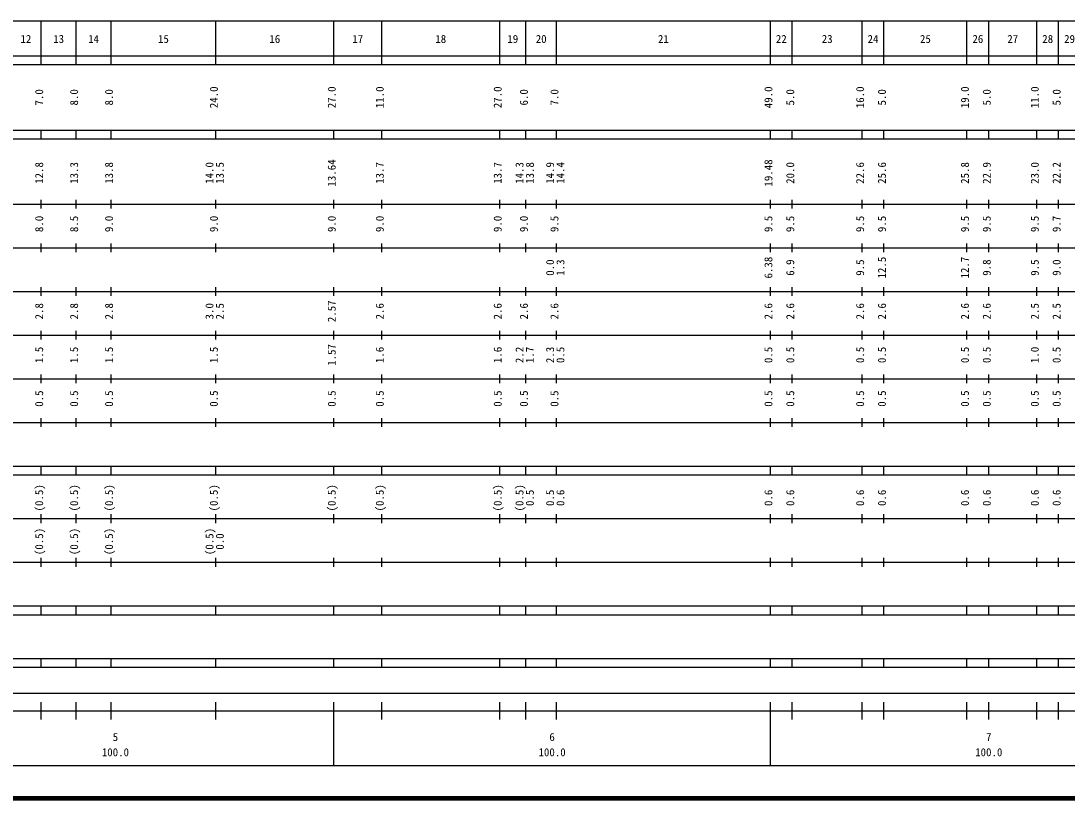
# Model space of a CAD drawing. Units: millimetres on the paper, enlarged 1000 times. Extents: x 40000 to 680000, y 20000 to 380000.
# Drawn here: x 296362 to 535936, y 20000 to 198000 of the extents above; entities that cross this region are included whole.
import ezdxf
from ezdxf.enums import TextEntityAlignment as Align

# ---------------------------------------------------------------- set-up
doc = ezdxf.new("R2010")
doc.units = ezdxf.units.MM
doc.header["$LTSCALE"] = 1000
doc.layers.add('M-TTL', color=2, linetype='Continuous', lineweight=140)
doc.layers.add('M-TTL-BAND', color=7, linetype='Continuous', lineweight=25)
doc.styles.add('ＭＳ ゴシック', font='')
doc.styles.get('ＭＳ ゴシック').set_extended_font_data('MS Gothic')

msp = doc.modelspace()

# ---------------------------------------------------------------- linework, layer by layer
at = {"layer": 'M-TTL'}
msp.add_line((40000, 20000), (680000, 20000), dxfattribs=at)
at = {"layer": 'M-TTL-BAND'}
for p, q in [((68000, 198000), (579000, 198000)), ((301000, 188000), (301000, 198000)), ((309000, 188000), (309000, 198000)), ((317000, 188000), (317000, 198000)), ((341000, 188000), (341000, 198000)), ((368000, 188000), (368000, 198000)), ((379000, 188000), (379000, 198000)), ((406000, 188000), (406000, 198000)), ((412000, 188000), (412000, 198000)), ((419000, 188000), (419000, 198000)), ((468000, 188000), (468000, 198000)), ((473000, 188000), (473000, 198000)), ((489000, 188000), (489000, 198000)), ((494000, 188000), (494000, 198000)), ((513000, 188000), (513000, 198000)), ((518000, 188000), (518000, 198000)), ((529000, 188000), (529000, 198000)), ((534000, 188000), (534000, 198000)), ((40000, 190000), (579000, 190000)), ((40000, 188000), (579000, 188000)), ((40000, 173000), (579000, 173000)), ((301000, 171000), (301000, 173000)), ((309000, 171000), (309000, 173000)), ((317000, 171000), (317000, 173000)), ((341000, 171000), (341000, 173000)), ((368000, 171000), (368000, 173000)), ((379000, 171000), (379000, 173000)), ((406000, 171000), (406000, 173000)), ((412000, 171000), (412000, 173000)), ((419000, 171000), (419000, 173000)), ((468000, 171000), (468000, 173000)), ((473000, 171000), (473000, 173000)), ((489000, 171000), (489000, 173000)), ((494000, 171000), (494000, 173000)), ((513000, 171000), (513000, 173000)), ((518000, 171000), (518000, 173000)), ((529000, 171000), (529000, 173000)), ((534000, 171000), (534000, 173000)), ((40000, 171000), (579000, 171000)), ((40000, 156000), (579000, 156000)), ((301000, 155000), (301000, 157000)), ((309000, 155000), (309000, 157000)), ((317000, 155000), (317000, 157000)), ((341000, 155000), (341000, 157000)), ((368000, 155000), (368000, 157000)), ((379000, 155000), (379000, 157000)), ((406000, 155000), (406000, 157000)), ((412000, 155000), (412000, 157000)), ((419000, 155000), (419000, 157000)), ((468000, 155000), (468000, 157000)), ((473000, 155000), (473000, 157000)), ((489000, 155000), (489000, 157000)), ((494000, 155000), (494000, 157000)), ((513000, 155000), (513000, 157000)), ((518000, 155000), (518000, 157000)), ((529000, 155000), (529000, 157000)), ((534000, 155000), (534000, 157000)), ((301000, 145000), (301000, 147000)), ((309000, 145000), (309000, 147000)), ((317000, 145000), (317000, 147000)), ((341000, 145000), (341000, 147000)), ((368000, 145000), (368000, 147000)), ((379000, 145000), (379000, 147000)), ((406000, 145000), (406000, 147000)), ((412000, 145000), (412000, 147000)), ((419000, 145000), (419000, 147000)), ((468000, 145000), (468000, 147000)), ((473000, 145000), (473000, 147000)), ((489000, 145000), (489000, 147000)), ((494000, 145000), (494000, 147000)), ((513000, 145000), (513000, 147000)), ((518000, 145000), (518000, 147000)), ((529000, 145000), (529000, 147000)), ((534000, 145000), (534000, 147000)), ((46000, 146000), (579000, 146000)), ((301000, 135000), (301000, 137000)), ((309000, 135000), (309000, 137000)), ((317000, 135000), (317000, 137000)), ((341000, 135000), (341000, 137000)), ((368000, 135000), (368000, 137000)), ((379000, 135000), (379000, 137000)), ((406000, 135000), (406000, 137000)), ((412000, 135000), (412000, 137000)), ((419000, 135000), (419000, 137000)), ((468000, 135000), (468000, 137000)), ((473000, 135000), (473000, 137000)), ((489000, 135000), (489000, 137000)), ((494000, 135000), (494000, 137000)), ((513000, 135000), (513000, 137000)), ((518000, 135000), (518000, 137000)), ((529000, 135000), (529000, 137000)), ((534000, 135000), (534000, 137000)), ((52000, 136000), (579000, 136000)), ((301000, 125000), (301000, 127000)), ((309000, 125000), (309000, 127000)), ((317000, 125000), (317000, 127000)), ((341000, 125000), (341000, 127000)), ((368000, 125000), (368000, 127000)), ((379000, 125000), (379000, 127000)), ((406000, 125000), (406000, 127000)), ((412000, 125000), (412000, 127000)), ((419000, 125000), (419000, 127000)), ((468000, 125000), (468000, 127000)), ((473000, 125000), (473000, 127000)), ((489000, 125000), (489000, 127000)), ((494000, 125000), (494000, 127000)), ((513000, 125000), (513000, 127000)), ((518000, 125000), (518000, 127000)), ((529000, 125000), (529000, 127000)), ((534000, 125000), (534000, 127000)), ((46000, 126000), (579000, 126000)), ((52000, 116000), (579000, 116000)), ((301000, 115000), (301000, 117000)), ((309000, 115000), (309000, 117000)), ((317000, 115000), (317000, 117000)), ((341000, 115000), (341000, 117000)), ((368000, 115000), (368000, 117000)), ((379000, 115000), (379000, 117000)), ((406000, 115000), (406000, 117000)), ((412000, 115000), (412000, 117000)), ((419000, 115000), (419000, 117000)), ((468000, 115000), (468000, 117000)), ((473000, 115000), (473000, 117000)), ((489000, 115000), (489000, 117000)), ((494000, 115000), (494000, 117000)), ((513000, 115000), (513000, 117000)), ((518000, 115000), (518000, 117000)), ((529000, 115000), (529000, 117000)), ((534000, 115000), (534000, 117000)), ((46000, 106000), (579000, 106000)), ((301000, 105000), (301000, 107000)), ((309000, 105000), (309000, 107000)), ((317000, 105000), (317000, 107000)), ((341000, 105000), (341000, 107000)), ((368000, 105000), (368000, 107000)), ((379000, 105000), (379000, 107000)), ((406000, 105000), (406000, 107000)), ((412000, 105000), (412000, 107000)), ((419000, 105000), (419000, 107000)), ((468000, 105000), (468000, 107000)), ((473000, 105000), (473000, 107000)), ((489000, 105000), (489000, 107000)), ((494000, 105000), (494000, 107000)), ((513000, 105000), (513000, 107000)), ((518000, 105000), (518000, 107000)), ((529000, 105000), (529000, 107000)), ((534000, 105000), (534000, 107000)), ((40000, 96000), (579000, 96000)), ((301000, 94000), (301000, 96000)), ((309000, 94000), (309000, 96000)), ((317000, 94000), (317000, 96000)), ((341000, 94000), (341000, 96000)), ((368000, 94000), (368000, 96000)), ((379000, 94000), (379000, 96000)), ((406000, 94000), (406000, 96000)), ((412000, 94000), (412000, 96000)), ((419000, 94000), (419000, 96000)), ((468000, 94000), (468000, 96000)), ((473000, 94000), (473000, 96000)), ((489000, 94000), (489000, 96000)), ((494000, 94000), (494000, 96000)), ((513000, 94000), (513000, 96000)), ((518000, 94000), (518000, 96000)), ((529000, 94000), (529000, 96000)), ((534000, 94000), (534000, 96000)), ((40000, 94000), (579000, 94000)), ((49000, 84000), (579000, 84000)), ((301000, 83000), (301000, 85000)), ((309000, 83000), (309000, 85000)), ((317000, 83000), (317000, 85000)), ((341000, 83000), (341000, 85000)), ((368000, 83000), (368000, 85000)), ((379000, 83000), (379000, 85000)), ((406000, 83000), (406000, 85000)), ((412000, 83000), (412000, 85000)), ((419000, 83000), (419000, 85000)), ((468000, 83000), (468000, 85000)), ((473000, 83000), (473000, 85000)), ((489000, 83000), (489000, 85000)), ((494000, 83000), (494000, 85000)), ((513000, 83000), (513000, 85000)), ((518000, 83000), (518000, 85000)), ((529000, 83000), (529000, 85000)), ((534000, 83000), (534000, 85000)), ((301000, 73000), (301000, 75000)), ((309000, 73000), (309000, 75000)), ((317000, 73000), (317000, 75000)), ((341000, 73000), (341000, 75000)), ((368000, 73000), (368000, 75000)), ((379000, 73000), (379000, 75000)), ((406000, 73000), (406000, 75000)), ((412000, 73000), (412000, 75000)), ((419000, 73000), (419000, 75000)), ((468000, 73000), (468000, 75000)), ((473000, 73000), (473000, 75000)), ((489000, 73000), (489000, 75000)), ((494000, 73000), (494000, 75000)), ((513000, 73000), (513000, 75000)), ((518000, 73000), (518000, 75000)), ((529000, 73000), (529000, 75000)), ((534000, 73000), (534000, 75000)), ((40000, 74000), (579000, 74000)), ((40000, 64000), (579000, 64000)), ((301000, 62000), (301000, 64000)), ((309000, 62000), (309000, 64000)), ((317000, 62000), (317000, 64000)), ((341000, 62000), (341000, 64000)), ((368000, 62000), (368000, 64000)), ((379000, 62000), (379000, 64000)), ((406000, 62000), (406000, 64000)), ((412000, 62000), (412000, 64000)), ((419000, 62000), (419000, 64000)), ((468000, 62000), (468000, 64000)), ((473000, 62000), (473000, 64000)), ((489000, 62000), (489000, 64000)), ((494000, 62000), (494000, 64000)), ((513000, 62000), (513000, 64000)), ((518000, 62000), (518000, 64000)), ((529000, 62000), (529000, 64000)), ((534000, 62000), (534000, 64000)), ((40000, 62000), (579000, 62000)), ((40000, 52000), (579000, 52000)), ((301000, 50000), (301000, 52000)), ((309000, 50000), (309000, 52000)), ((317000, 50000), (317000, 52000)), ((341000, 50000), (341000, 52000)), ((368000, 50000), (368000, 52000)), ((379000, 50000), (379000, 52000)), ((406000, 50000), (406000, 52000)), ((412000, 50000), (412000, 52000)), ((419000, 50000), (419000, 52000)), ((468000, 50000), (468000, 52000)), ((473000, 50000), (473000, 52000)), ((489000, 50000), (489000, 52000)), ((494000, 50000), (494000, 52000)), ((513000, 50000), (513000, 52000)), ((518000, 50000), (518000, 52000)), ((529000, 50000), (529000, 52000)), ((534000, 50000), (534000, 52000)), ((40000, 50000), (579000, 50000)), ((71000, 44000), (565000, 44000)), ((301000, 38000), (301000, 42000)), ((309000, 38000), (309000, 42000)), ((317000, 38000), (317000, 42000)), ((341000, 38000), (341000, 42000)), ((368000, 27500), (368000, 42000)), ((379000, 38000), (379000, 42000)), ((406000, 38000), (406000, 42000)), ((412000, 38000), (412000, 42000)), ((419000, 38000), (419000, 42000)), ((468000, 27500), (468000, 42000)), ((473000, 38000), (473000, 42000)), ((489000, 38000), (489000, 42000)), ((494000, 38000), (494000, 42000)), ((513000, 38000), (513000, 42000)), ((518000, 38000), (518000, 42000)), ((529000, 38000), (529000, 42000)), ((534000, 38000), (534000, 42000)), ((40000, 40000), (579000, 40000)), ((68000, 27500), (579000, 27500))]:
    msp.add_line(p, q, dxfattribs=at)

# ---------------------------------------------------------------- texts
at = {"layer": 'M-TTL-BAND', "style": 'ＭＳ ゴシック'}
for s, p in [('12', (297500, 192405)), ('13', (305000, 192405)), ('14', (313000, 192405)), ('15', (329000, 192405)), ('16', (354500, 192405)), ('17', (373500, 192405)), ('18', (392500, 192405)), ('19', (409000, 192405)), ('20', (415500, 192405)), ('21', (443500, 192405)), ('22', (470500, 192405)), ('23', (481000, 192405)), ('24', (491500, 192405)), ('25', (503500, 192405)), ('26', (515500, 192405)), ('27', (523500, 192405)), ('28', (531500, 192405)), ('29', (536500, 192405)), ('5', (318000, 32523)), ('6', (418000, 32523)), ('7', (518000, 32523)), ('100.0', (318000, 29033)), ('100.0', (418000, 29033)), ('100.0', (518000, 29033))]:
    msp.add_text(s, height=1833, dxfattribs=at).set_placement(p, align=Align.BOTTOM_CENTER)
for s, p in [('7.0', (302000, 180500)), ('8.0', (310000, 180500)), ('8.0', (318000, 180500)), ('24.0', (342000, 180500)), ('27.0', (369000, 180500)), ('11.0', (380000, 180500)), ('27.0', (407000, 180500)), ('6.0', (413000, 180500)), ('7.0', (420000, 180500)), ('49.0', (469000, 180500)), ('5.0', (474000, 180500)), ('16.0', (490000, 180500)), ('5.0', (495000, 180500)), ('19.0', (514000, 180500)), ('5.0', (519000, 180500)), ('11.0', (530000, 180500)), ('5.0', (535000, 180500)), ('12.8', (302000, 163174)), ('13.3', (310000, 163174)), ('13.8', (318000, 163174)), ('14.0', (341000, 163174)), ('13.5', (343370, 163174)), ('13.64', (369000, 163174)), ('13.7', (380000, 163174)), ('13.7', (407000, 163174)), ('14.3', (412000, 163174)), ('13.8', (414370, 163174)), ('14.9', (419000, 163174)), ('14.4', (421370, 163174)), ('19.48', (469000, 163174)), ('20.0', (474000, 163174)), ('22.6', (490000, 163174)), ('25.6', (495000, 163174)), ('25.8', (514000, 163174)), ('22.9', (519000, 163174)), ('23.0', (530000, 163174)), ('22.2', (535000, 163174)), ('8.0', (302000, 151500)), ('8.5', (310000, 151500)), ('9.0', (318000, 151500)), ('9.0', (342000, 151500)), ('9.0', (369000, 151500)), ('9.0', (380000, 151500)), ('9.0', (407000, 151500)), ('9.0', (413000, 151500)), ('9.5', (420000, 151500)), ('9.5', (469000, 151500)), ('9.5', (474000, 151500)), ('9.5', (490000, 151500)), ('9.5', (495000, 151500)), ('9.5', (514000, 151500)), ('9.5', (519000, 151500)), ('9.5', (530000, 151500)), ('9.7', (535000, 151500)), ('6.38', (469000, 141500)), ('12.5', (495000, 141500)), ('12.7', (514000, 141500)), ('0.0', (419000, 141500)), ('1.3', (421370, 141500)), ('6.9', (474000, 141500)), ('9.5', (490000, 141500)), ('9.8', (519000, 141500)), ('9.5', (530000, 141500)), ('9.0', (535000, 141500)), ('2.8', (302000, 131500)), ('2.8', (310000, 131500)), ('2.8', (318000, 131500)), ('3.0', (341000, 131500)), ('2.5', (343370, 131500)), ('2.57', (369000, 131500)), ('2.6', (380000, 131500)), ('2.6', (407000, 131500)), ('2.6', (413000, 131500)), ('2.6', (420000, 131500)), ('2.6', (469000, 131500)), ('2.6', (474000, 131500)), ('2.6', (490000, 131500)), ('2.6', (495000, 131500)), ('2.6', (514000, 131500)), ('2.6', (519000, 131500)), ('2.5', (530000, 131500)), ('2.5', (535000, 131500)), ('1.5', (302000, 121500)), ('1.5', (310000, 121500)), ('1.5', (318000, 121500)), ('1.5', (342000, 121500)), ('1.57', (369000, 121500)), ('1.6', (380000, 121500)), ('1.6', (407000, 121500)), ('2.2', (412000, 121500)), ('1.7', (414370, 121500)), ('2.3', (419000, 121500)), ('0.5', (421370, 121500)), ('0.5', (469000, 121500)), ('0.5', (474000, 121500)), ('0.5', (490000, 121500)), ('0.5', (495000, 121500)), ('0.5', (514000, 121500)), ('0.5', (519000, 121500)), ('1.0', (530000, 121500)), ('0.5', (535000, 121500)), ('0.5', (302000, 111500)), ('0.5', (310000, 111500)), ('0.5', (318000, 111500)), ('0.5', (342000, 111500)), ('0.5', (369000, 111500)), ('0.5', (380000, 111500)), ('0.5', (407000, 111500)), ('0.5', (413000, 111500)), ('0.5', (420000, 111500)), ('0.5', (469000, 111500)), ('0.5', (474000, 111500)), ('0.5', (490000, 111500)), ('0.5', (495000, 111500)), ('0.5', (514000, 111500)), ('0.5', (519000, 111500)), ('0.5', (530000, 111500)), ('0.5', (535000, 111500)), ('(0.5)', (302000, 88764)), ('(0.5)', (310000, 88764)), ('(0.5)', (318000, 88764)), ('(0.5)', (342000, 88764)), ('(0.5)', (369000, 88764)), ('(0.5)', (380000, 88764)), ('(0.5)', (407000, 88764)), ('(0.5)', (412000, 88764)), ('0.5', (414370, 88764)), ('0.5', (419000, 88764)), ('0.6', (421370, 88764)), ('0.6', (469000, 88764)), ('0.6', (474000, 88764)), ('0.6', (490000, 88764)), ('0.6', (495000, 88764)), ('0.6', (514000, 88764)), ('0.6', (519000, 88764)), ('0.6', (530000, 88764)), ('0.6', (535000, 88764)), ('(0.5)', (302000, 78764)), ('(0.5)', (310000, 78764)), ('(0.5)', (318000, 78764)), ('(0.5)', (341000, 78764)), ('0.0', (343370, 78764))]:
    msp.add_text(s, height=1833, rotation=90, dxfattribs=at).set_placement(p, align=Align.BOTTOM_CENTER)

doc.saveas('drawing.dxf')
